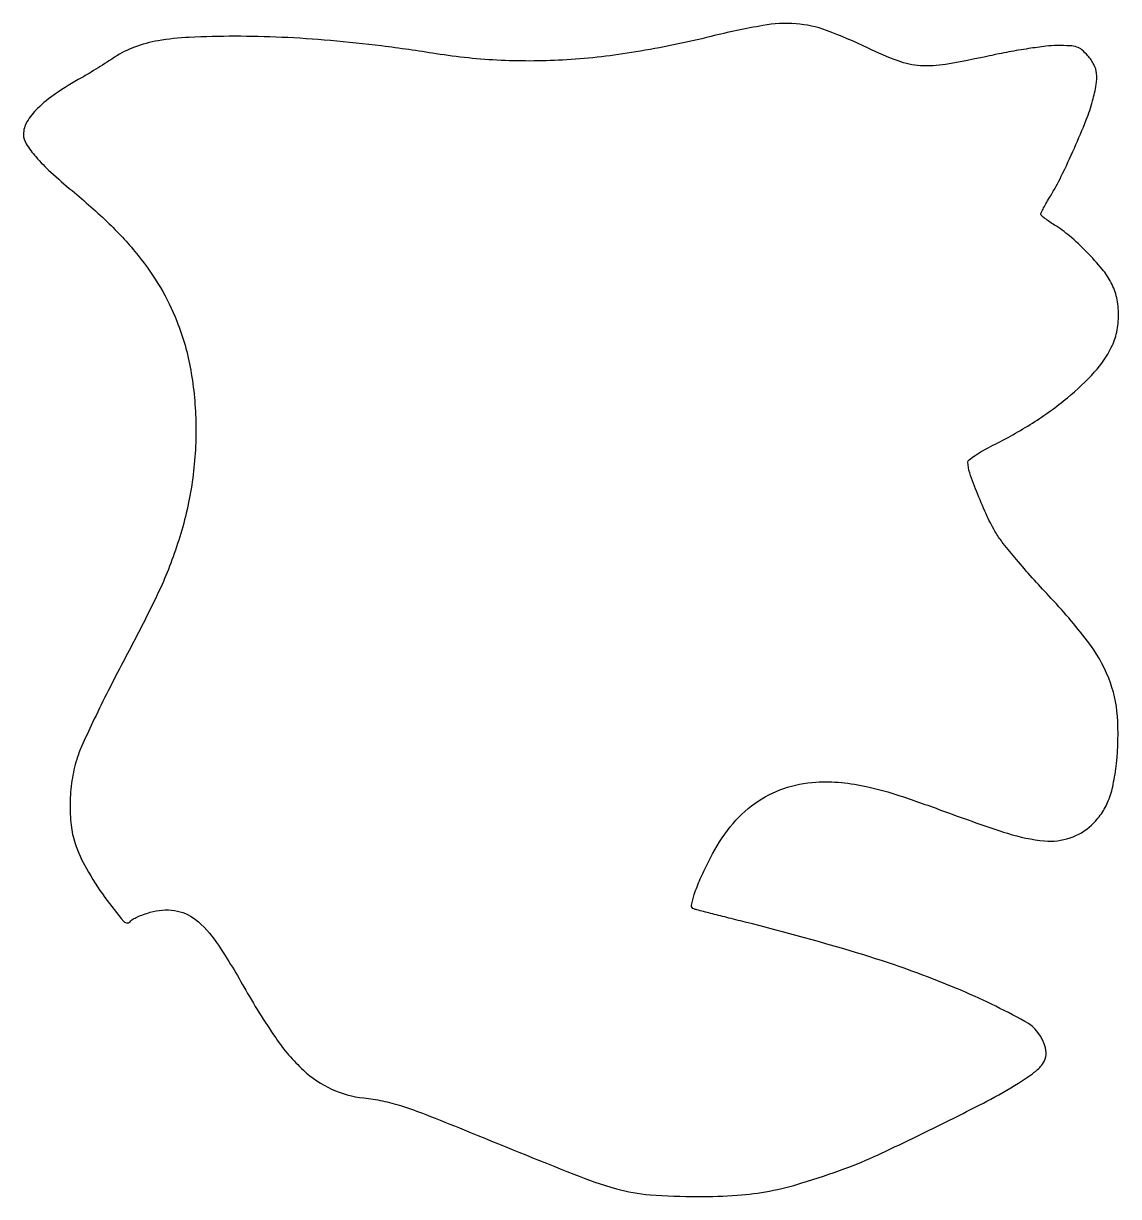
# Model space of a CAD drawing. Extents: x 0 to 330, y 1 to 355.
import ezdxf

# ---------------------------------------------------------------- set-up
doc = ezdxf.new("R2010")
doc.units = 0

msp = doc.modelspace()

# ---------------------------------------------------------------- linework, layer by layer
msp.add_lwpolyline([(207.5, 350.93978, -0.018983), (184.79099, 346.268506, -0.025531), (163.93321, 343.88337, -0.027258), (144.104279, 343.718725, -0.027773), (124.5, 345.719996, 0.007989), (108.074266, 348.056254, 0.009714), (92.618523, 349.69884, 0.010272), (77.921538, 350.668897, 0.011593), (63.77844, 350.982636, 0.010992), (50.038372, 350.666712, 0.031966), (40.601587, 349.635117, 0.045614), (33.516792, 347.720332, 0.058651), (27.512275, 344.652897, -0.005579), (25.230729, 343.163631, -0.003397), (22.503606, 341.452532, -0.003403), (19.776347, 339.792607, -0.006013), (17.5, 338.465217, 0.019553), (9.646085, 333.59582, 0.045053), (4.265572, 329.207853, 0.063527), (1.058754, 325.157894, 0.136551), (0, 321.353411, 0.142713), (0.825821, 318.519053, 0.036445), (3.710708, 314.643405, 0.028897), (8.261947, 309.954682, 0.013506), (14.652383, 304.400663, -0.020264), (25.877938, 294.37496, -0.031248), (34.639302, 284.756532, -0.035242), (41.324794, 275.106429, -0.03998), (46.275465, 265, -0.050195), (50.469261, 250.1518, -0.040378), (52.031638, 233.62511, -0.039103), (50.922702, 216.488228, -0.039671), (47.158401, 199.818078, -0.014313), (44.437818, 191.875615, -0.017143), (41.411324, 184.573522, -0.011595), (37.043394, 175.540224, -0.002919), (29.505561, 161.040833, 0.005082), (25.004802, 152.291126, 0.005773), (20.874391, 143.813865, 0.005278), (17.527671, 136.541108, 0.031765), (16.073415, 132.644665, 0.036663), (14.634671, 126.223198, 0.032049), (14.063673, 119.363064, 0.033147), (14.374448, 112.798178, 0.051968), (15.592363, 107.284947, 0.049186), (18.995574, 99.654998, 0.026537), (24.562213, 90.987536, 0.020556), (30.257441, 83.725676, 0.508544), (32.433264, 83.892019, -0.133724), (32.962202, 84.386113, -0.016425), (34.398289, 85.084496, -0.018486), (36.197714, 85.8091, -0.014296), (38.206218, 86.4686, -0.107774), (45.576335, 87.014646, -0.133542), (51.873435, 84.305556, -0.077674), (58.265835, 77.360277, -0.018547), (66.518366, 63.95558, 0.020729), (76.111838, 48.524005, 0.056429), (84.489259, 38.785296, 0.078787), (92.978418, 33.096264, 0.082556), (102.675988, 30.428833, -0.026644), (108.334201, 29.533353, -0.024507), (114.028288, 28.023241, -0.015969), (121.369581, 25.424889, -0.004153), (133, 20.773928, 0.002072), (166.069893, 7.389535, 0.025583), (178.923166, 2.997324, 0.050658), (189.088961, 1.180061, 0.019259), (203.5, 0.644445, 0.016192), (215.491519, 1.049244, 0.030521), (225.093273, 2.276706, 0.02833), (234.930669, 4.734351, 0.012012), (247.817872, 9.08361, 0.021843), (257.939819, 13.282033, 0.005205), (274.383574, 21.170053, 0.005229), (290.669856, 29.404882, 0.021418), (300.269322, 34.919401, 0.016801), (305.03728, 38.16636, 0.07097), (307.505912, 40.575292, 0.121867), (308.509938, 42.864067, 0.104569), (308.411041, 45.498419, 0.208907), (302.196428, 53.542428, 0.025999), (281.827049, 63.360025, 0.024974), (253.573875, 73.583753, 0.01333), (217.767211, 83.516858, -0.000735), (212.211823, 84.90828, -0.001079), (207.332417, 86.149219, -0.0005), (203.177579, 87.219867, -0.020163), (202.279317, 87.491368, -0.367757), (201.632268, 88.590298, -0.035332), (202.439358, 91.841813, -0.027394), (204.250986, 96.530531, -0.010184), (207.287325, 102.916154, -0.052926), (213.303568, 112.302855, -0.068062), (220.731918, 119.351195, -0.072013), (229.414551, 123.865551, -0.069577), (239.124406, 125.80106, -0.037783), (246.806671, 125.665029, -0.032845), (254.757784, 124.390849, -0.024094), (264.450791, 121.679557, -0.008764), (277.912151, 116.941209, 0.011082), (296.989906, 110.325143, 0.054809), (308.111019, 108.045935, 0.103263), (315.822466, 108.922305, 0.110034), (322.341583, 112.813618, 0.052897), (325.267884, 116.23355, 0.054977), (327.367603, 120.149041, 0.0457), (328.828258, 125.025047, 0.022572), (329.824696, 131.419717, 0.044429), (330.120003, 145.722478, 0.078955), (327.488725, 157.180024, 0.068035), (321.101275, 168.357035, 0.025755), (309.400732, 182.06531, -0.007329), (304.437009, 187.464673, -0.007498), (299.672022, 192.966722, -0.007312), (295.678925, 197.863319, -0.030909), (293.517898, 200.970537, -0.028148), (290.844991, 205.986426, -0.013597), (287.969207, 212.673581, -0.010789), (285.539033, 219.181782, -0.084146), (285, 222.362069, -0.230688), (285.3535, 223.087481, -0.016638), (287.208514, 224.441805, -0.020635), (289.637697, 225.951609, -0.013978), (292.518345, 227.476584, 0.026354), (304.516603, 234.21344, 0.031463), (315.016227, 241.824249, 0.034818), (323.253628, 249.649299, 0.070935), (328.280613, 257, 0.06208), (329.906884, 261.683785, 0.052868), (330.453125, 266.88935, 0.053357), (329.896004, 272.042273, 0.066386), (328.259346, 276.56959, 0.053962), (325.519931, 280.685101, 0.020289), (320.867314, 285.825021, 0.020544), (315.684064, 290.687386, 0.04099), (311.145019, 294, -0.011928), (309.575561, 295.011228, -0.017412), (308.247691, 295.981525, -0.012976), (307.217642, 296.834811, -0.206995), (307.026897, 297.234977, -0.124307), (307.128738, 297.710996, -0.006124), (307.862274, 299.15378, -0.009596), (308.796192, 300.856025, -0.006758), (309.908502, 302.734977, 0.023474), (313.184133, 308.715581, 0.009267), (317.143794, 317.223128, 0.008976), (320.72966, 325.72525, 0.030235), (322.63157, 331.450636, 0.021507), (323.724978, 336.403906, 0.069733), (323.842526, 339.759857, 0.094082), (323.03596, 342.444678, 0.062522), (321.203995, 345.097719, 0.03355), (319.38328, 346.879208, 0.096537), (317.852151, 347.74565, 0.070091), (315.837944, 348.117433, 0.012133), (311.953995, 348.188548, 0.028359), (308.558116, 347.975489, 0.007942), (303.286084, 347.258101, 0.007984), (297.339068, 346.255033, 0.008323), (291.509269, 345.075052, -0.01194), (278.270576, 342.495027, -0.058418), (270.666427, 342.100092, -0.072556), (263.961463, 343.526902, -0.024426), (254.742326, 347.461378, 0.024629), (242.309196, 352.761541, 0.07017), (233.133886, 354.75182, 0.06224), (223.158764, 354.244413, 0.016424)], format="xyb", close=True)

doc.saveas('drawing.dxf')
